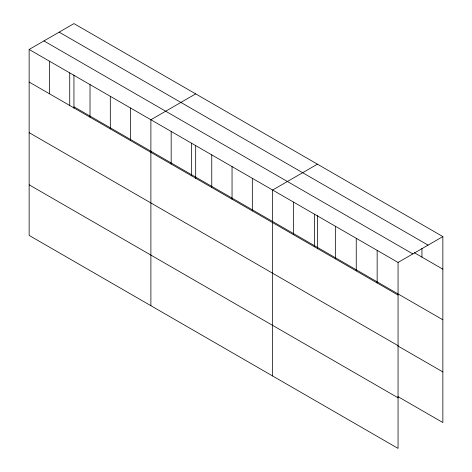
<?xml version="1.0" encoding="UTF-8"?>
<svg xmlns="http://www.w3.org/2000/svg" width="472" height="472" viewBox="0 0 472 472"><rect width="100%" height="100%" fill="white"/><g stroke="black" fill="none" stroke-linecap="round" stroke-linejoin="round"><path stroke-width="0.71" d="M73.945 74.995L73.945 108.253M195.685 145.282L195.685 178.54M317.426 215.568L317.426 248.827M29.146 49.46L398.055 262.45L398.055 448.4L29.146 235.41L29.146 49.46L73.945 23.6L442.854 236.59L442.854 422.54L397.878 396.568M195.685 93.887L150.887 119.746L150.887 305.697M317.426 164.173L272.627 190.033L272.627 375.983M398.055 262.45L442.854 236.59M59.159 32.137L428.069 245.121M414.345 252.726L442.854 269.188M43.931 40.928L412.841 253.918M73.945 106.802L442.854 319.792M29.146 82.057L398.055 295.047M29.146 132.667L398.055 345.657M397.878 345.964L442.854 371.93M29.146 184.806L398.055 397.796M421.95 248.425L421.95 257.116M377.152 250.384L377.152 282.982M356.248 238.313L356.248 270.91M335.344 226.241L335.344 258.839M314.44 214.176L314.44 246.773M293.531 202.105L293.531 234.702M252.337 178.322L252.337 210.919M232.047 166.604L232.047 199.202M211.757 154.893L211.757 187.49M191.467 143.175L191.467 175.773M171.177 131.464L171.177 164.061M130.596 108.035L130.596 140.632M110.306 96.317L110.306 128.915M90.016 84.606L90.016 117.203M69.726 72.889L69.726 105.486M49.436 61.177L49.436 93.775"/></g></svg>
